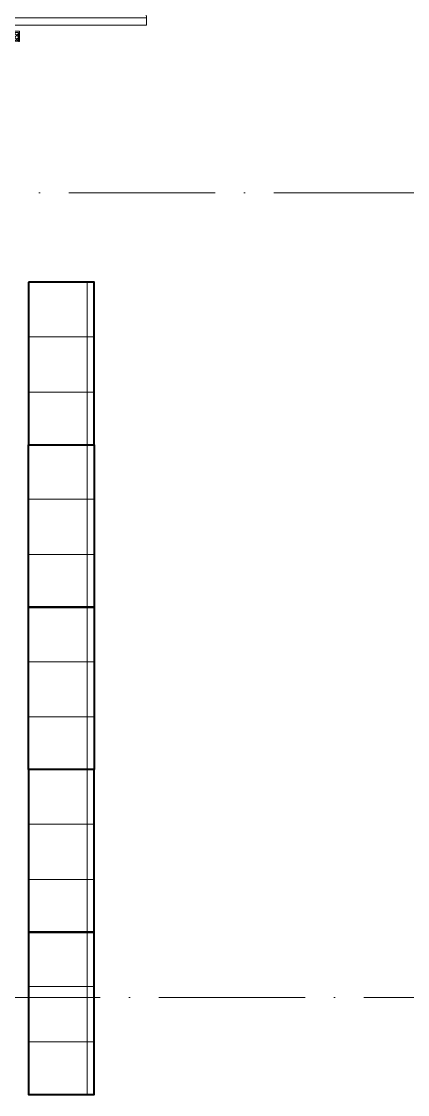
# Model space of a CAD drawing. Header units: millimetres. Extents: x -6467 to 105918, y -7090 to 92481.
# Drawn here: x 5611 to 8247, y 37819 to 45151 of the extents above; entities that cross this region are included whole.
import ezdxf

# ---------------------------------------------------------------- set-up
doc = ezdxf.new("R2010")
doc.units = ezdxf.units.MM
doc.linetypes.add('50_200_ШТРИХ_1Т_ш5_п1_п1_', pattern=[1400, 1000, -200, 0, -200])
for name, color, linetype, lineweight in [('A-DOOR', 7, 'Continuous', 9), ('A-DOOR-2', 7, 'Continuous', 5), ('A-DOOR-FRAM', 7, 'Continuous', 9), ('A-DOOR-FRAM-2', 7, 'Continuous', 5)]:
    doc.layers.add(name, color=color, linetype=linetype, lineweight=lineweight)
for name, color, linetype, lineweight, true_color in [('мебель 2 этаж-1', 7, 'Continuous', 40, 0xaaaaaa), ('Оси-3', 7, '50_200_ШТРИХ_1Т_ш5_п1_п1_', 9, 0xaaaaaa), ('ТХ_функционал-2', 7, 'Continuous', 40, 0xaaaaaa), ('ТХ_функционал-4', 7, 'Continuous', 20, 0xaaaaaa)]:
    doc.layers.add(name, color=color, linetype=linetype, lineweight=lineweight, true_color=true_color)

# ---------------------------------------------------------------- blocks, each defined once
blk = doc.blocks.new('110_Дверь_СКБ_2Ст_Наружная1 - СОШ_Д-07_1760_1440_х2400мм_Все учебные помещения_ читальные залы_EIW30-25548196-АИ_План этажа Радиаторы_2')
at = {"layer": 'A-DOOR-2'}
h = blk.add_hatch(dxfattribs=at)
h.set_pattern_fill('FP_120', color=256, style=0, pattern_type=2)
h.set_pattern_definition([(135, (1456.41, 189.685), (-14.14214, -14.14214), []), (225, (1456.41, 189.685), (14.14214, -14.14214), [])])
h.paths.add_polyline_path([(899.5, -115), (899.5, 115), (839.5, 115), (839.5, -115)])
at = {"layer": 'A-DOOR-FRAM-2'}
h = blk.add_hatch(dxfattribs=at)
h.set_pattern_fill('FP_121', color=256, style=0, pattern_type=2)
h.set_pattern_definition([(45, (-666.384, 189.685), (-14.1421, 14.1421), []), (135, (-666.384, 189.685), (-14.1421, -14.1421), [])])
h.paths.add_polyline_path([(-800.5, -115), (-800.5, 115), (-860.5, 115), (-860.5, -115)])
at = {"layer": 'A-DOOR'}
for p, q in [((789.5, 990), (739.5, 990)), ((739.5, 990), (739.5, 40)), ((789.5, 40), (789.5, 990)), ((-750.5, 630), (-750.5, 40)), ((-700.5, 630), (-750.5, 630)), ((-700.5, 40), (-700.5, 630)), ((-750.5, 40), (-700.5, 40)), ((739.5, 40), (789.5, 40))]:
    blk.add_line(p, q, dxfattribs=at)
at = {"layer": 'A-DOOR-2'}
for p, q in [((-792.5, 123), (-862.5, 123)), ((-862.5, 123), (-862.5, 115)), ((-862.5, 115), (-800.5, 115)), ((-800.5, 115), (-800.5, 40)), ((-792.5, 40), (-792.5, 123)), ((901.5, 123), (831.5, 123)), ((831.5, 123), (831.5, 40)), ((839.5, 40), (839.5, 115)), ((839.5, 115), (901.5, 115)), ((901.5, 115), (901.5, 123)), ((-800.5, 40), (-792.5, 40)), ((831.5, 40), (839.5, 40)), ((-792.5, -40), (-800.5, -40)), ((-800.5, -40), (-800.5, -115)), ((-792.5, -123), (-792.5, -40)), ((839.5, -40), (831.5, -40)), ((831.5, -40), (831.5, -123)), ((839.5, -115), (839.5, -40)), ((-862.5, -115), (-862.5, -123)), ((-800.5, -115), (-862.5, -115)), ((-862.5, -123), (-792.5, -123)), ((831.5, -123), (901.5, -123)), ((901.5, -115), (839.5, -115)), ((901.5, -123), (901.5, -115))]:
    blk.add_line(p, q, dxfattribs=at)
for centre, radius, start, end in [((789.5, 40), 950, 90, 180), ((-750.5, 40), 590, 0, 90)]:
    blk.add_arc(centre, radius, start, end, dxfattribs=at)
at = {"layer": 'A-DOOR-FRAM'}
for p, q in [((-800.5, 115), (-860.5, 115)), ((-860.5, 115), (-860.5, -115)), ((-800.5, -115), (-800.5, 115)), ((899.5, 115), (839.5, 115)), ((839.5, 115), (839.5, -115)), ((899.5, -115), (899.5, 115)), ((-750.5, 40), (-800.5, 40)), ((-800.5, 40), (-800.5, -40)), ((-750.5, -10), (-750.5, 40)), ((789.5, 40), (789.5, -10)), ((839.5, 40), (789.5, 40)), ((839.5, -40), (839.5, 40)), ((-800.5, -40), (-740.5, -40)), ((-740.5, -10), (-750.5, -10)), ((-740.5, -40), (-740.5, -10)), ((789.5, -10), (779.5, -10)), ((779.5, -10), (779.5, -40)), ((779.5, -40), (839.5, -40)), ((-860.5, -115), (-800.5, -115)), ((839.5, -115), (899.5, -115))]:
    blk.add_line(p, q, dxfattribs=at)
blk = doc.blocks.new('мебель 2 этаж-28800768-АИ_План этажа Радиаторы_2')
at = {"layer": 'ТХ_функционал-2', "flags": 128}
for points in [[(7921.8, 45084.2), (7921.8, 43974.2), (8371.8, 43974.2), (8371.8, 42864.2), (7921.8, 42864.2), (8371.8, 42864.2), (8371.8, 41754.2), (7921.8, 41754.2), (7921.8, 40644.2), (8371.8, 40644.2), (8371.8, 41754.2), (7921.8, 41754.2), (7921.8, 42864.2), (7921.8, 43974.2), (8371.8, 43974.2), (8371.8, 45084.2)], [(7921.8, 40644.2), (7921.8, 39534.2), (8371.8, 39534.2), (8371.8, 40644.2)]]:
    blk.add_lwpolyline(points, close=True, dxfattribs=at)
at = {"layer": 'ТХ_функционал-4'}
for p, q in [((7921.8, 44711.2), (8371.8, 44711.2)), ((7921.8, 44334.2), (8371.8, 44334.2)), ((7921.8, 43601.2), (8371.8, 43601.2)), ((7921.8, 43224.2), (8371.8, 43224.2)), ((7921.8, 42491.2), (8371.8, 42491.2)), ((7921.8, 42114.2), (8371.8, 42114.2)), ((7921.8, 41381.2), (8371.8, 41381.2)), ((7921.8, 41004.2), (8371.8, 41004.2)), ((7921.8, 40271.2), (8371.8, 40271.2)), ((7921.8, 39894.2), (8371.8, 39894.2))]:
    blk.add_line(p, q, dxfattribs=at)
at = {"layer": 'ТХ_функционал-4', "flags": 128}
blk.add_lwpolyline([(8321.8, 39534.2), (8321.8, 40644.2), (8321.8, 41754.2), (8321.8, 42864.2), (8321.8, 43974.2), (8321.8, 45084.2)], dxfattribs=at)

msp = doc.modelspace()

# ---------------------------------------------------------------- linework, layer by layer
at = {"layer": 'Оси-3'}
for p, q in [((-5267.3, 43981), (25750, 43981)), ((25750, 38481), (-5267.3, 38481))]:
    msp.add_line(p, q, dxfattribs=at)

# ---------------------------------------------------------------- block references
at = {"layer": 'A-DOOR-2', "rotation": 269.9999999999999}
msp.add_blockref('110_Дверь_СКБ_2Ст_Наружная1 - СОШ_Д-07_1760_1440_х2400мм_Все учебные помещения_ читальные залы_EIW30-25548196-АИ_План этажа Радиаторы_2', (5475, 45915.5), dxfattribs=at)
at = {"layer": 'мебель 2 этаж-1'}
msp.add_blockref('мебель 2 этаж-28800768-АИ_План этажа Радиаторы_2', (-2263.5, -1715.2), dxfattribs=at)

doc.saveas('drawing.dxf')
